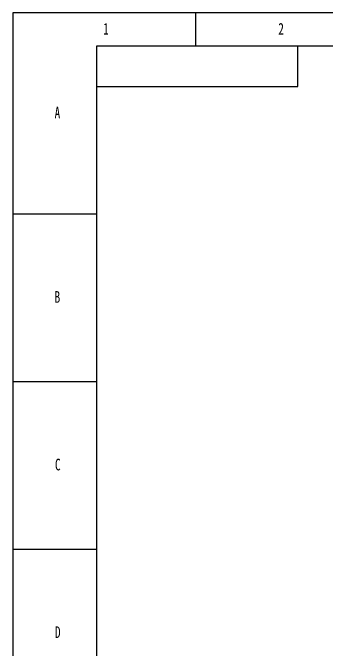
# Model space of a CAD drawing. Header units: millimetres. Extents: x 0 to 594, y 0 to 420.
# Drawn here: x 0 to 93.5, y 230.1 to 420 of the extents above; entities that cross this region are included whole.
import ezdxf

# ---------------------------------------------------------------- set-up
doc = ezdxf.new("R2010")
doc.units = ezdxf.units.MM
doc.layers.add('10', color=7, linetype='Continuous')
doc.layers.add('5', color=7, linetype='Continuous')
doc.styles.add('SLDTEXTSTYLE3', font='TXT', dxfattribs={"width": 0.7})

msp = doc.modelspace()

# ---------------------------------------------------------------- linework, layer by layer
at = {"layer": '5', "color": 7}
for p, q in [((594.01, 420), (0, 420)), ((0, 420), (0, 0))]:
    msp.add_line(p, q, dxfattribs=at)
at = {"layer": '5'}
for p, q in [((54.5, 420), (54.5, 410)), ((0, 360), (25, 360)), ((0, 310), (25, 310)), ((0, 260), (25, 260))]:
    msp.add_line(p, q, dxfattribs=at)
at = {"layer": '5', "color": 7, "lineweight": 25}
for p, q in [((584.01, 410), (25, 410)), ((25, 410), (25, 10)), ((85, 398), (85, 410)), ((25, 398), (85, 398))]:
    msp.add_line(p, q, dxfattribs=at)

# ---------------------------------------------------------------- texts
at = {"layer": '10', "char_height": 3.5, "attachment_point": 2, "style": 'SLDTEXTSTYLE3'}
for s, insert in [('1', (27.79, 416.95)), ('2', (80.04, 416.95)), ('A', (13.32, 391.95)), ('B', (13.32, 336.95)), ('C', (13.43, 286.95)), ('D', (13.43, 236.95))]:
    msp.add_mtext(s, dxfattribs=dict(at, insert=insert))

doc.saveas('drawing.dxf')
